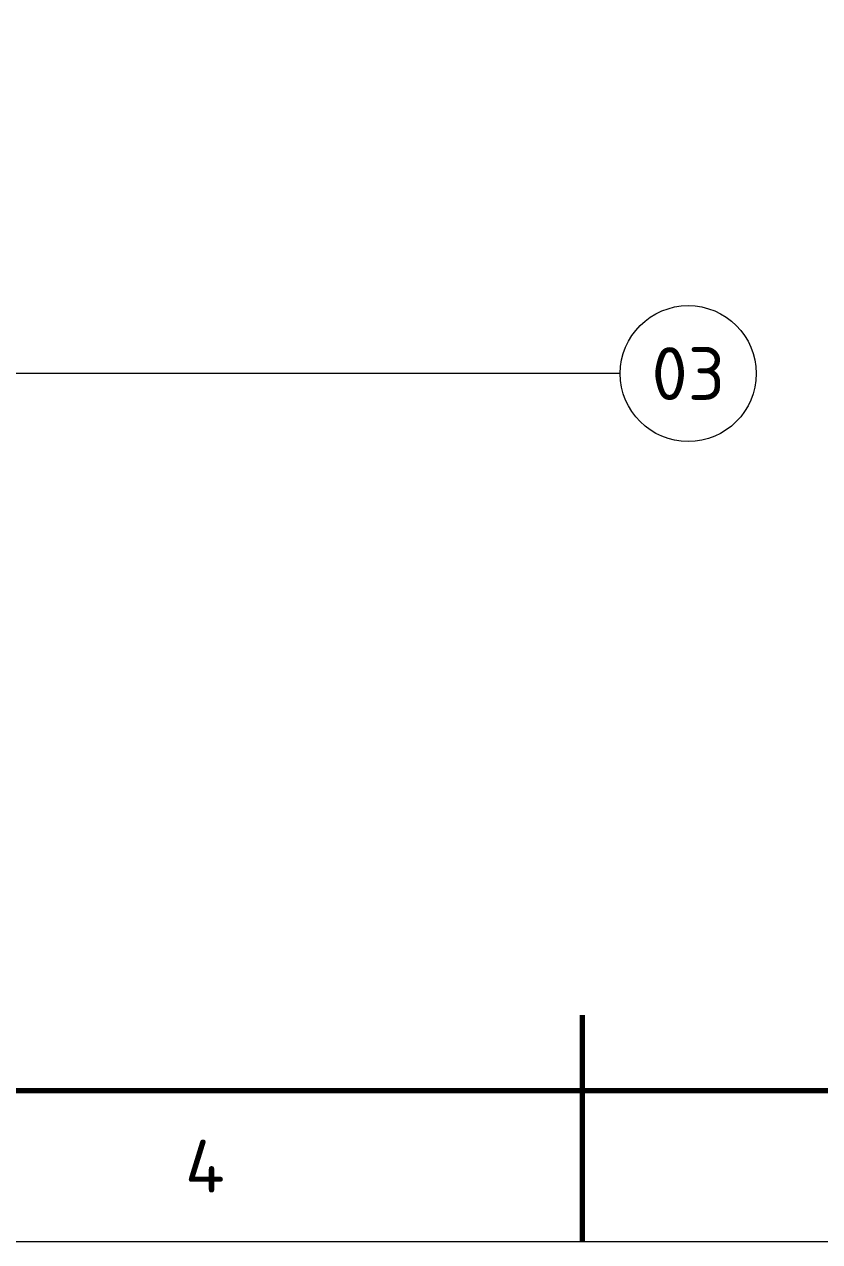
# Model space of a CAD drawing. Header units: millimetres. Extents: x 0 to 420, y 0 to 297.
# Drawn here: x 173 to 225.7, y 0 to 80.6 of the extents above; entities that cross this region are included whole.
import ezdxf
from ezdxf.enums import TextEntityAlignment as Align

# ---------------------------------------------------------------- set-up
doc = ezdxf.new("R2010")
doc.units = ezdxf.units.MM
for name, color, linetype, lineweight in [('06-TEXTO', 7, 'CONTINUOUS', 25), ('07-RECUADRO', 7, 'CONTINUOUS', 70), ('08-FINA', 5, 'CONTINUOUS', 18)]:
    doc.layers.add(name, color=color, linetype=linetype, lineweight=lineweight)
doc.styles.add('ISO3098', font='isocpeur.ttf')

msp = doc.modelspace()

# ---------------------------------------------------------------- linework, layer by layer
at = {"layer": '07-RECUADRO'}
msp.add_line((210, 0), (210, 15), dxfattribs=at)
msp.add_lwpolyline([(25, 10), (410, 10), (410, 287), (25, 287)], close=True, dxfattribs=at)
at = {"layer": '08-FINA'}
msp.add_line((212.5, 57.464), (160.356, 57.464), dxfattribs=at)
msp.add_lwpolyline([(0, 0), (420, 0), (420, 297), (0, 297)], close=True, dxfattribs=at)
msp.add_circle((217, 57.464), 4.5, dxfattribs=at)

# ---------------------------------------------------------------- texts
at = {"layer": '06-TEXTO', "style": 'ISO3098'}
for s, p in [('03', (217, 57.464)), ('4', (185, 5))]:
    msp.add_text(s, height=3.5, dxfattribs=at).set_placement(p, align=Align.MIDDLE_CENTER)

doc.saveas('drawing.dxf')
